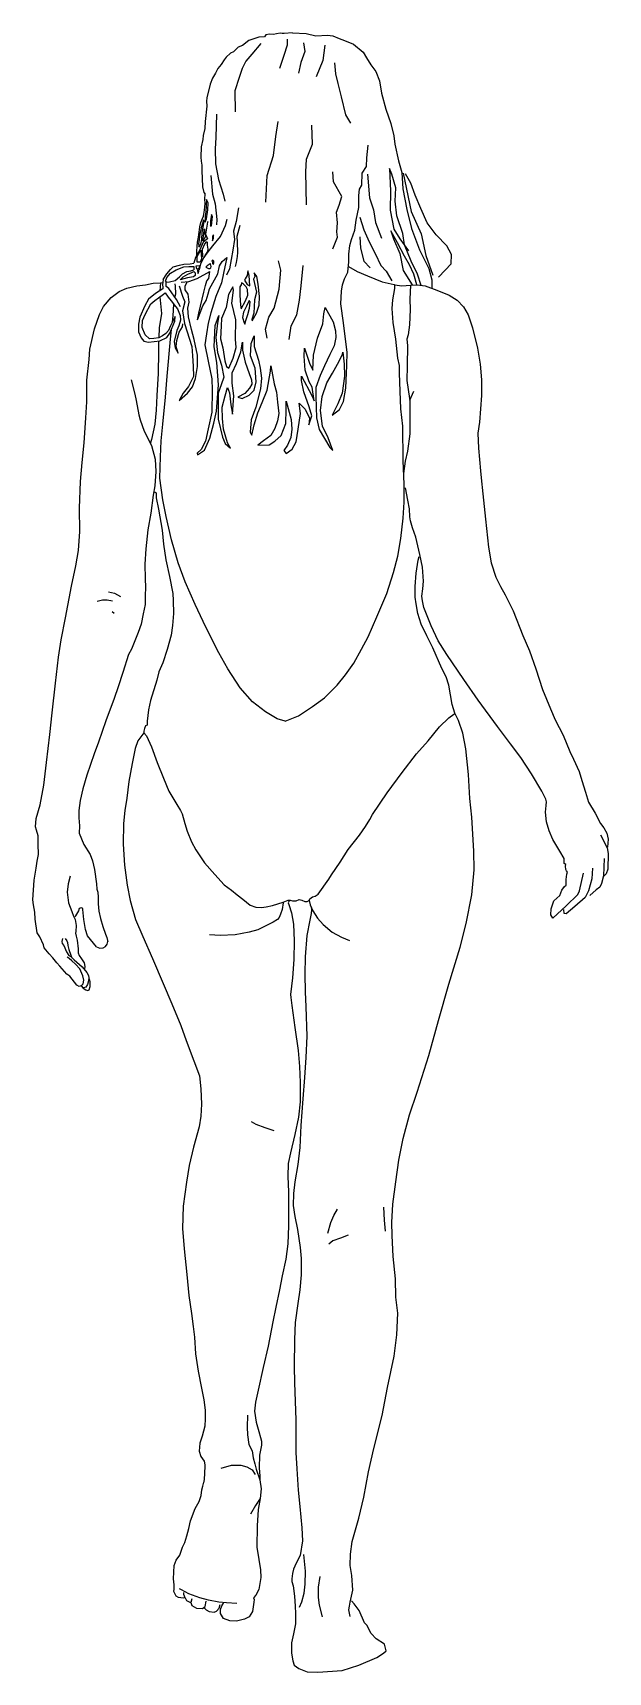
# Model space of a CAD drawing. Header units: millimetres. Extents: x -276 to 296, y 2 to 1634.
import ezdxf

# ---------------------------------------------------------------- set-up
doc = ezdxf.new("R2010")
doc.units = ezdxf.units.MM
doc.layers.add('ceco.net 140', color=7, linetype='Continuous')

msp = doc.modelspace()

# ---------------------------------------------------------------- linework, layer by layer
at = {"layer": 'ceco.net 140'}
for points in [[(-17.7, 1633.5), (-25.9, 1632.8), (-27.9, 1632.8), (-29.8, 1633), (-33.6, 1632.4), (-36.4, 1631.9), (-40.3, 1632.1), (-44.2, 1631.4), (-45.4, 1629.6), (-51.1, 1629), (-56.8, 1627.1), (-60.8, 1625.8), (-67.1, 1620.7), (-71.6, 1619.1), (-76.3, 1614.5), (-79, 1613.3), (-83.4, 1609.3), (-85.5, 1606.6), (-88.4, 1601.9), (-91.8, 1597.9), (-94, 1593.5), (-97.1, 1588.3), (-99.5, 1582.4), (-102.6, 1568.8), (-102.9, 1565.4), (-102.6, 1560.5), (-104.5, 1545.1), (-104.7, 1538.3), (-106.3, 1531.4), (-106.8, 1527.4), (-108.3, 1520.2), (-108.6, 1509.7), (-108.4, 1505.8), (-107.6, 1501.7), (-107.8, 1496.2), (-107.4, 1488.6), (-106.9, 1480.3), (-105.8, 1474.7), (-104.5, 1472.9)], [(-17.7, 1633.5), (-3.9, 1632.9), (5.8, 1630.5), (17.2, 1631), (22.4, 1630.5), (29, 1627.8), (34.2, 1625.9), (43.1, 1622.3), (52.8, 1614.1), (56.1, 1608.5), (60.3, 1601.7), (65.2, 1594.9), (68.8, 1585.7), (70.8, 1573.4), (75.3, 1557.4), (80.1, 1543.1), (83.2, 1531.1), (84.3, 1522.8), (87.9, 1506.1), (91, 1494.6), (92.1, 1478.4), (96, 1457.6), (100.6, 1438.9), (108.6, 1417.5), (117.9, 1398.9), (120.9, 1387.8), (121, 1379.2)], [(-49, 1623), (-58, 1612.3), (-63.9, 1605.3), (-67.7, 1598), (-70.7, 1588.9), (-75, 1575.9), (-74.4, 1555)], [(-22.8, 1627.3), (-22.7, 1621.2), (-26.3, 1611), (-30.6, 1598)], [(-6.5, 1623.4), (-5.2, 1614.9), (-9.2, 1604), (-11.5, 1593.5)], [(14.7, 1621.2), (12.6, 1606), (5.9, 1589.6)], [(24.1, 1603.6), (25.1, 1592.6), (27.6, 1583), (30.7, 1569.8), (35.2, 1551.8), (40.1, 1543.6)], [(-93, 1552.4), (-93.8, 1529.4), (-94.4, 1518.2), (-94.2, 1503), (-91.2, 1487.6), (-86.5, 1472.9), (-84.9, 1466.1)], [(-43.9, 1464.9), (-42.8, 1491.6), (-36.5, 1511.5), (-34.2, 1530.3), (-31.7, 1545.1)], [(-3.5, 1462.5), (-4.4, 1495.2), (-3.7, 1507.8), (2.4, 1522.7), (1.8, 1541.7)], [(51.3, 1482), (51.8, 1493.8), (55.9, 1500.5), (56.4, 1509), (57.8, 1521.6)], [(-98.8, 1491.5), (-97, 1473.1), (-94.4, 1463.4), (-92.6, 1447.9), (-93.2, 1442.5)], [(22.5, 1418.5), (27.1, 1430.1), (26.5, 1435.5), (27.2, 1444.3), (26.2, 1455), (28.9, 1462.1), (31.4, 1470.7), (23.1, 1485.1), (22.6, 1495.2)], [(57.1, 1493), (58.9, 1469.2), (62.8, 1457.4), (64.9, 1444.6), (70.8, 1429.3)], [(110.5, 1382.2), (106.8, 1393.5), (100.4, 1406.3), (93.9, 1422.5), (92, 1433.9), (86.3, 1451.3), (84.6, 1466.1), (85.3, 1479.4), (81.1, 1492.7), (79, 1498.5), (80, 1475.9), (79.4, 1457.2), (83.1, 1438.2), (89, 1428.5), (97.9, 1416.6)], [(92.3, 1493.9), (100.4, 1455.7), (110.4, 1433.6), (114.9, 1411.9), (121.9, 1392.5)], [(127.4, 1390.4), (134.1, 1397.4), (140, 1403.6), (140.4, 1413), (135.7, 1421.7), (125.3, 1432.6), (116.4, 1444.5), (110, 1458.7), (104.4, 1472), (100, 1483.8), (94.6, 1493.3)], [(-112.7, 1412.2), (-112.5, 1416.1), (-112.3, 1421), (-112, 1425.3), (-111, 1430.1), (-110.2, 1435.1), (-109.7, 1440.6), (-108.7, 1444.7), (-106.1, 1451.2), (-105, 1457.2), (-104.2, 1463.8), (-104.8, 1468.2), (-104.5, 1472.9)], [(-82.7, 1410.1), (-86, 1394.3), (-88.2, 1384.9), (-93.9, 1371.1), (-98.8, 1354.9), (-101.2, 1344.6), (-103, 1333.9), (-104.6, 1322.9), (-101.5, 1306.9), (-97.6, 1289.1), (-97.5, 1277.9), (-97.8, 1256.2), (-101.5, 1239.5), (-104.1, 1227.2), (-108.4, 1218.9), (-112.3, 1215.4), (-111.9, 1213.7), (-105, 1218.4), (-99.8, 1230.2), (-95.8, 1245.2), (-93.1, 1256.9), (-91.1, 1283.2), (-92.9, 1305.5), (-95.4, 1321), (-94.3, 1342.2), (-90.9, 1352.4), (-92.1, 1344.7), (-93.8, 1330.4), (-92, 1315.4), (-88, 1302.7), (-85.8, 1290.8), (-88.5, 1283.3), (-91.3, 1275), (-91.3, 1249.1), (-87, 1231.1), (-84.4, 1224.9), (-79.3, 1220.1), (-82.1, 1225.4), (-86.1, 1239), (-87.1, 1249.6), (-87.6, 1261), (-84.5, 1272.4), (-82.3, 1280.6), (-80, 1275.3), (-78.8, 1263.4), (-77.3, 1254.1), (-75.8, 1272.2), (-77.4, 1284.9), (-77.5, 1295.2), (-73.2, 1304.5), (-69, 1316.2), (-67.3, 1325.8), (-67.3, 1317.6), (-64.7, 1305.9), (-60.7, 1294.4), (-58.3, 1288.3), (-58, 1284), (-60.3, 1280.1), (-64.8, 1274.6), (-71.9, 1271), (-67.5, 1269.6), (-60.7, 1273), (-55.7, 1277.9), (-53.8, 1286.2), (-54.8, 1299.9), (-59.3, 1312.1), (-58.5, 1324.3), (-55.7, 1332), (-55.8, 1321.4), (-51.4, 1307.8), (-49.8, 1300), (-48.2, 1289.9), (-49.5, 1279.4), (-54.1, 1261.2), (-58.5, 1248.3), (-59.7, 1236.3), (-58.1, 1233.3), (-55.5, 1243.3), (-52, 1255.4), (-47.7, 1265.6), (-42.6, 1278.1), (-39.5, 1296.9), (-39, 1302), (-35.7, 1284.2), (-33.4, 1276.1), (-32.5, 1266), (-31.2, 1254.8), (-32.4, 1247.3), (-35.2, 1239.8), (-39.2, 1233), (-46.5, 1227.5), (-51.9, 1223.3), (-40.7, 1223.5), (-35, 1227.1), (-28.9, 1232.9), (-24.1, 1244.7), (-23.7, 1258.8), (-24, 1267), (-18.9, 1248.8), (-18.2, 1239.1), (-19.1, 1230.7), (-22.4, 1223.4), (-26.2, 1218), (-23.7, 1215), (-17.9, 1219.1), (-13.9, 1226.5), (-11.9, 1239.1), (-9.7, 1254.6), (-10.9, 1265.1), (-4.9, 1258.9), (-0.8, 1250.1), (-1.2, 1243.6), (1.8, 1252.3), (-0.9, 1261.3), (-6.3, 1276.4), (-8.5, 1287.6), (-8.5, 1292), (1.8, 1272.5), (3.9, 1267.4), (2, 1281.1), (-1, 1286.3), (-5, 1298), (-5.9, 1311.7), (-5.6, 1319.7), (-0.8, 1304.8), (2.8, 1298), (3.2, 1312.9), (7.3, 1329.8), (12.6, 1343.8), (13.7, 1354), (15, 1360.3), (22.8, 1346), (25.2, 1337.1), (25.4, 1330.5), (23.9, 1322.1), (19.5, 1313.4), (14.3, 1302.2), (9.8, 1292.5), (5.8, 1280.6), (5.8, 1271.6), (6.2, 1250.5), (9, 1238.9), (19.4, 1220.9), (22.6, 1218), (18, 1230.4), (12.2, 1242.3), (10.2, 1257.7), (12.1, 1271.8), (16.5, 1285.3), (22.2, 1295), (27.1, 1303.7), (32.3, 1313.3), (32.6, 1315.6), (33.7, 1303.8), (34.2, 1291.9), (31.7, 1275), (27.4, 1264.2), (22, 1253.2), (29.3, 1258.6), (33.2, 1266.7), (35.3, 1280.1), (36.6, 1302.6), (36.8, 1315.7), (35.1, 1328.7), (33.2, 1344.8), (30.5, 1364), (31, 1376.3), (32.1, 1382.6), (34, 1388.6), (37.3, 1395.3), (38.5, 1405.5), (38.5, 1413.1), (39.6, 1421.9), (41.1, 1428), (44.3, 1437.1), (45.8, 1447.2), (48.3, 1459.7), (48.3, 1471.5), (48.9, 1478), (51.3, 1482)], [(-103.1, 1467.8), (-103.7, 1455.5), (-104.5, 1451.3), (-104.5, 1445.1), (-103.1, 1448.4), (-101.8, 1457.5), (-101.5, 1464), (-103.1, 1467.8)], [(-71.1, 1459.2), (-73.6, 1445.6), (-76.3, 1436.1), (-75.3, 1427.7), (-76.9, 1417.1), (-78.6, 1407.8), (-80.2, 1398.6), (-83.2, 1392.3)], [(-101.8, 1445.8), (-101.9, 1445.2), (-103.9, 1433.3), (-102, 1428.5), (-106.3, 1425.3), (-109.8, 1417.7), (-113.9, 1409.9), (-115.5, 1404.3)], [(-110.5, 1420.3), (-108.8, 1423.1), (-107.7, 1428), (-107.3, 1434.8), (-106, 1441.8), (-105.3, 1446.6), (-106.1, 1447.2), (-108.3, 1439.5), (-109.5, 1433.1), (-110.3, 1427.9), (-110.8, 1423.5), (-110.4, 1420.5)], [(-110, 1397.7), (-108.8, 1403.8), (-106.3, 1408.5), (-102.4, 1414.2), (-96.6, 1421.5), (-89.1, 1431), (-84.1, 1441.7), (-82.4, 1448.1)], [(-106.7, 1426.6), (-105.7, 1433.4), (-105.3, 1437), (-105, 1438.3), (-104.7, 1433.7), (-103.9, 1430.8), (-105.5, 1427.9), (-106.5, 1426.6)], [(-70, 1441.8), (-72.9, 1430.9), (-72.6, 1425.3), (-72.2, 1414.9), (-72.5, 1411), (-73.4, 1405.1), (-74.4, 1400.9)], [(49.5, 1450.1), (53.5, 1437.4), (58.5, 1425.4), (64.7, 1413.9), (70.4, 1401.9), (75.5, 1396.2), (81.2, 1386.7)], [(106.1, 1382.8), (103.2, 1393.4), (98.7, 1402.7), (93.7, 1411.3), (86.9, 1424.6), (80.2, 1436.5), (82.9, 1428.5), (89.2, 1413.9), (92.6, 1396.9), (101.3, 1382.6)], [(-106.6, 1410.5), (-106.9, 1418.1), (-104.6, 1423.7), (-102.8, 1425.8), (-102.2, 1425), (-102.4, 1422.1), (-101.7, 1418.3), (-102.1, 1416), (-104.8, 1411.9)], [(49.4, 1430.4), (50.1, 1419.3), (53.3, 1406.3), (59.8, 1399.5)], [(-146.2, 1388.2), (-142.5, 1393.7), (-138.8, 1398.1), (-136, 1400.7), (-130, 1402.3), (-125.7, 1403.3), (-119.2, 1403.8), (-115.5, 1404.3)], [(-112.4, 1405.4), (-112.3, 1410.8), (-108.5, 1417.3), (-108.1, 1408.6), (-109.3, 1405.4), (-112.4, 1405.4)], [(-111.8, 1347.8), (-106.7, 1361.7), (-103.5, 1367.1), (-101.3, 1373.9), (-99.9, 1378.7), (-95.1, 1387.7), (-91.8, 1393.6), (-90, 1401.8), (-87.5, 1406)], [(-87.5, 1406), (-82.7, 1410.1)], [(-42.6, 1329.8), (-44.3, 1338.7), (-41, 1350.7), (-35.9, 1359.5), (-30.7, 1378.3), (-29, 1397.4), (-31.4, 1406.7)], [(-146.2, 1388.2), (-146.6, 1382.8), (-146.5, 1380.3), (-146.5, 1378.8), (-153.6, 1374.1), (-160.5, 1368.5), (-164.4, 1361.8), (-169.2, 1350.6), (-170.7, 1343.7), (-170.7, 1336.1), (-167.9, 1329.9), (-165.3, 1326.8), (-160.8, 1325.8), (-149.4, 1327.2), (-142.4, 1330.5), (-139.3, 1334.5), (-134.4, 1346.7), (-134, 1351.3), (-135.3, 1349.2), (-139.1, 1341.3), (-140.9, 1337.4), (-143.4, 1334.3), (-146.7, 1332), (-150.4, 1330.1), (-155.5, 1329.3), (-159.7, 1329.1), (-164, 1333.1), (-167.1, 1340.4), (-166.5, 1347.1), (-164, 1353.3), (-158.4, 1363.7), (-154.2, 1367.3), (-150.6, 1369.9), (-145.7, 1373.5), (-144.1, 1374.8), (-141.2, 1370.5), (-138.1, 1366.9), (-133.9, 1361.1), (-131.8, 1358.8), (-129.2, 1352.2), (-128.7, 1347.6), (-130.6, 1342), (-132.5, 1337.4), (-135.1, 1326.4), (-134.3, 1320.1), (-131.2, 1314.8), (-133.1, 1321.3), (-132.4, 1327.3), (-130.2, 1335.7), (-127, 1341.1), (-126.6, 1344.1)], [(-143.9, 1386.4), (-142.4, 1390.1), (-138.7, 1394.3), (-133.2, 1397.8), (-125.6, 1400.5), (-120.7, 1401), (-117.3, 1400.9), (-115.7, 1401)], [(-143.9, 1386.4), (-143.2, 1385.5), (-139.9, 1385.6), (-134, 1387), (-129.9, 1390.6), (-126.8, 1393.8), (-122.5, 1395.9), (-118.5, 1396.8), (-115.6, 1397.6)], [(-129.3, 1387.6), (-126.1, 1390.8), (-121.6, 1393.2), (-117.6, 1395), (-115.6, 1396), (-114.3, 1394.8), (-114.2, 1392.2), (-116, 1390.8), (-121.8, 1389.7), (-125.5, 1388.8), (-129.3, 1387.6)], [(-128.1, 1385.3), (-120.7, 1386.1), (-112.4, 1389.1), (-99.6, 1395.9)], [(-115.7, 1401), (-115.6, 1397.6)], [(-113.3, 1401.6), (-109.6, 1401.9), (-110.5, 1399.1), (-112.6, 1398.5), (-113.3, 1401.6)], [(-111.9, 1397.4), (-111.6, 1394.5), (-111.3, 1393.9), (-110.7, 1396.2), (-110.6, 1397.7), (-111.9, 1397.4)], [(-111.8, 1347.8), (-110.6, 1354.6), (-105.5, 1375.4), (-104.1, 1382.2), (-102.6, 1386.8), (-100.8, 1389.2), (-99.6, 1395.9)], [(-65.4, 1387.5), (-62.6, 1383.1), (-60, 1381.9), (-60.5, 1392.2), (-61.8, 1396.8), (-62.6, 1391.9), (-64.7, 1388.7), (-65.4, 1387.5)], [(-21, 1328.2), (-18.9, 1342), (-13.4, 1352.9), (-10.6, 1367.4), (-8.8, 1381.8), (-6.9, 1402)], [(38, 1401), (46.7, 1396), (56.9, 1391.6), (71.5, 1385.7), (83.6, 1383), (84.3, 1382.6)], [(-229.1, 1160.6), (-228.2, 1187.1), (-226.6, 1206), (-224.7, 1225.6), (-223, 1250.4), (-222, 1266.3), (-222.1, 1287.8), (-219.7, 1308.4), (-219.1, 1318.7), (-214.3, 1339.1), (-209.2, 1353.4), (-205.5, 1361.1), (-197.8, 1370.1), (-189.9, 1376.1), (-182.1, 1379.3), (-172.3, 1381.8), (-163.6, 1382.8), (-155.9, 1384.4), (-148.7, 1384.6)], [(-149.4, 1370.7), (-147.9, 1354.2), (-148.4, 1349.8), (-150.2, 1340.3), (-150.5, 1330.1)], [(-148.7, 1384.6), (-149.4, 1376.9)], [(-148.7, 1384.6), (-146.4, 1385)], [(-128.8, 1360.7), (-132.8, 1368), (-137.6, 1374.8), (-140.4, 1379), (-143.2, 1381.1), (-143.2, 1385.5)], [(-134.4, 1370.2), (-133.5, 1373.9), (-133.7, 1381.4), (-134.1, 1383.9)], [(-130.3, 1267.7), (-121.8, 1275), (-116.8, 1281.2), (-113.8, 1289.7), (-112, 1301.4), (-112.1, 1312.8), (-115.4, 1328.5), (-118, 1338.4), (-120.8, 1351), (-121.5, 1359.6), (-120.1, 1365.4), (-121.3, 1373.5), (-124.1, 1377.8), (-124.2, 1381.8), (-122.2, 1385.5)], [(-130.1, 1381.7), (-126.9, 1371.5), (-124.5, 1365.8), (-126.7, 1356.8), (-124.8, 1344.3), (-117.5, 1321.4), (-116.9, 1312.1), (-116.2, 1301.8), (-115.9, 1291.7), (-120.8, 1281.7), (-126.3, 1274.9), (-130.3, 1267.7)], [(57.7, 1032.5), (66.4, 1052.3), (76.1, 1075.7), (82.8, 1096.4), (87.1, 1112.9), (90.2, 1130.5), (92.5, 1150.6), (93.4, 1166.5), (93.3, 1184.3), (92.5, 1207.6), (92.2, 1242), (90.1, 1259.3), (89.5, 1276.8), (88.7, 1294.8), (88.8, 1302.4), (87.3, 1309.9), (85.1, 1328.6), (82.4, 1345.4), (81.5, 1359.2), (82.3, 1367.9), (84.2, 1379), (84.3, 1382.6), (91.1, 1381.6), (99.6, 1382.5), (99, 1368.5), (99.4, 1358.2), (98.6, 1342.9), (97.3, 1333.1), (96.2, 1328.8), (96.6, 1322.3), (96.5, 1302), (96.2, 1287.7), (98.6, 1269.6), (99.1, 1267.9), (103.2, 1277)], [(99.6, 1382.5), (106.5, 1382.8), (114.4, 1381.7), (125.9, 1377.4), (138, 1372.6), (146, 1367.5), (152.5, 1360.7), (157.1, 1352.8), (161.4, 1340), (166.4, 1319.9), (169, 1303.8), (170.2, 1288.4), (170.3, 1272.7), (168.2, 1246.2), (166.7, 1235.3), (167.4, 1220.4), (169.2, 1197.8), (170, 1190.8), (171.6, 1174.7), (174.3, 1149.7), (177.3, 1121.8), (179.8, 1106.3), (184.7, 1091.9), (189.1, 1082.6), (193.9, 1074.3), (201.9, 1058.5), (211.5, 1034), (217.9, 1018.5), (224.4, 1000.7), (230.9, 980.1), (238.9, 960.8), (243.4, 949.9), (251.5, 934.7), (258.1, 918.6), (261.7, 911), (267.2, 898.4), (269.9, 889.6), (273.6, 878), (276.8, 868), (283.2, 857.2), (288.7, 846.9), (292, 842.5), (295, 837.2), (296.2, 831.4), (295.4, 823.3)], [(-136.3, 1351.8), (-135.5, 1363.4)], [(-60.5, 1367.3), (-63.1, 1361.6), (-66.1, 1355.4), (-67.2, 1350.3), (-65.7, 1345), (-65, 1343.6), (-63.9, 1347.1), (-61.9, 1353.1), (-60.2, 1359.4), (-59.6, 1366), (-60.5, 1367.3)], [(-24.7, 948.6), (-32.8, 951), (-44.3, 957.8), (-57.4, 967.9), (-69.4, 981.7), (-81.9, 1000.8), (-90.6, 1016.7), (-103.8, 1042.2), (-114.4, 1064.6), (-124.2, 1087.1), (-131.1, 1106.3), (-137.7, 1128.9), (-143.2, 1152.4), (-146.5, 1168.9), (-149.3, 1190.3), (-148.8, 1211.6), (-148.1, 1227.6), (-146.4, 1244), (-143.8, 1270.9), (-142.1, 1291.9), (-138.8, 1328.7), (-137.7, 1338.4)], [(-136.9, 1345.7), (-136.3, 1351.8)], [(-150.6, 1327.1), (-150.7, 1323.1), (-150.8, 1316), (-151.1, 1294.5), (-152.4, 1272.7), (-153.2, 1258.2), (-154.5, 1244.2), (-157.8, 1228.9), (-159, 1224.4)], [(-178, 1288.1), (-174.1, 1274), (-172.9, 1267.7), (-170.2, 1253.4), (-168.9, 1248.3), (-165, 1237.1), (-157.8, 1222.9), (-154.1, 1209.4), (-153.5, 1197.1), (-154.4, 1182.8), (-155.9, 1173.5), (-158.2, 1155.5), (-161.2, 1138.9), (-163.3, 1120), (-164.2, 1104.9), (-163.9, 1090.3)], [(99.1, 1267.9), (99.1, 1249.7), (99, 1234.5), (96.7, 1217.2), (94.4, 1207.2), (92.9, 1195)], [(-155.3, 1176.9), (-153.9, 1176.5), (-153, 1175.7), (-152.9, 1171), (-150.6, 1159.7), (-147.1, 1138.8), (-145.7, 1124.7), (-143.3, 1109.3), (-139.8, 1092.5), (-136.6, 1075.8), (-136.1, 1068.8), (-135.8, 1055.6), (-136.7, 1043.9), (-138.1, 1034.1), (-142.2, 1020), (-146.5, 1006.6), (-150.3, 997.6), (-152.5, 989.5), (-158.6, 969.2), (-160.5, 959.9), (-162.1, 948.7), (-162.1, 944.7), (-163.6, 943.9), (-164.7, 941.2), (-165.2, 938.7), (-165.3, 936.9), (-171.2, 929.1), (-173.9, 921.4), (-176.9, 906.5), (-180.1, 888.6), (-182.1, 872.2), (-184.1, 859.9), (-185.4, 846.7), (-185.7, 826.4), (-184.4, 805.3), (-181.9, 785.4), (-178.8, 770.2), (-173.5, 751.4), (-166.4, 734.3), (-156.6, 712.6), (-146, 687.7), (-137.5, 667.5), (-128.6, 645.8), (-123.1, 630.9), (-115.6, 610.6), (-110.1, 595.9), (-108.6, 582.7), (-107.9, 567.6), (-108.5, 555.8), (-110.2, 545.1), (-116, 524.7), (-120.2, 506.5), (-122.9, 489.9), (-126.1, 466.1), (-126.7, 443.9), (-125.1, 423.7), (-122.5, 398.1), (-120.7, 377.2), (-117.8, 359.2), (-116.2, 346.3), (-115, 335.7), (-114, 319.2), (-111.4, 302), (-108.1, 285.2), (-105.7, 273.4), (-104.2, 263.2), (-104.5, 254.5), (-104.8, 247.1), (-107.3, 237.3), (-109.7, 230.4), (-110.3, 222.4), (-108.5, 216.9), (-105.4, 212.5), (-104.7, 208.9), (-104.9, 199.1), (-105.6, 191.5)], [(241.3, 752.8), (239.2, 755.9), (239.7, 762), (242.3, 769.9), (248.1, 775.1), (250, 780.5), (252.7, 784.1), (254.3, 785.6), (254.3, 791), (255.2, 796.5), (255.7, 798.4), (254.9, 799.9), (254, 801.2), (253.8, 804.3), (254.1, 806.2), (252.6, 807.2), (252.5, 809.9), (252.3, 811.9), (248.3, 819.3), (241.3, 830.9), (237.7, 839.6), (234.9, 848.5), (233.8, 858), (234.6, 864.7), (235, 868.5), (234.2, 871), (230.2, 879.1), (220, 896.1), (209.4, 912.4), (199.1, 926.2), (186.2, 943.2), (167.1, 969.7), (152.7, 990.2), (135.7, 1015), (127.2, 1028.4), (120.2, 1043.5), (113.1, 1061.6), (111.7, 1068.4), (110.9, 1072.9), (111.9, 1080.4), (112.5, 1088), (111.8, 1101.9), (108.9, 1114.6), (104.9, 1131.6), (101.6, 1141), (99.7, 1148), (99.1, 1152), (98.8, 1159.8), (97.2, 1168.6), (94.9, 1180.8)], [(-256.4, 957), (-253.2, 986.6), (-250.2, 1012.3), (-247.5, 1029.4), (-243.3, 1051.6), (-237.1, 1082.9), (-232.8, 1103.2), (-230.3, 1118.5), (-228.8, 1137.5), (-229.1, 1160.6)], [(39.9, 57.8), (38.4, 64.6), (39, 68.2), (39.9, 72.2), (42.3, 84.2), (41.4, 98.6), (39.9, 108.5), (40, 120), (41.9, 132.4), (48.3, 155.7), (53.3, 176.7), (57.9, 201.7), (63.4, 225.1), (71.6, 258), (76.8, 285.8), (83.5, 316.8), (86.1, 338.1), (87.1, 359.5), (85.1, 375.7), (84.7, 393.9), (82.6, 415.9), (81.4, 436.8), (81.1, 449.9), (82.3, 468), (85.3, 490.4), (88.3, 511.9), (92.4, 533.5), (98.8, 557), (106.2, 579.6), (117.8, 616.1), (127.6, 650.8), (137.9, 687), (149.2, 723.7), (155.2, 747.5), (160.6, 775.9), (163, 800.7), (162.8, 819.3), (160.7, 853.2), (158.6, 871.8), (157.4, 895.6), (154.8, 921.1), (151.7, 936.6), (147.3, 949.2), (143.9, 956.5), (141.3, 965.3), (139.5, 974.7), (137.7, 984.3), (135.1, 992.7), (130.8, 1001), (122, 1021.6), (116, 1033.4), (110.2, 1045.2), (107, 1055.9), (105.5, 1065.4), (104.5, 1072.1), (104.5, 1082.6), (105.5, 1095.8), (107.5, 1108.7), (108.3, 1112.4)], [(-163.9, 1090.3), (-163.6, 1081.8), (-164.1, 1073.4), (-164.1, 1064.8), (-166, 1055.4), (-167.8, 1045.2), (-170.8, 1036.8), (-177.7, 1020.3), (-180.6, 1014.9), (-186, 997.2), (-190.8, 982.8), (-194.8, 971.1), (-203, 949), (-210.2, 927.6), (-214.5, 916.1), (-222.1, 894.9), (-226, 881.3), (-228.5, 869.7), (-229.8, 859.8), (-229.9, 852.5), (-229.2, 844.6), (-229.5, 837.1), (-227.3, 831.5), (-225, 826), (-218.7, 816.1), (-216.3, 809.7), (-214.2, 801), (-212.4, 786.7), (-211.9, 781.6), (-211.1, 778.5), (-210.6, 773.5), (-210.6, 766.9), (-209.9, 759.7), (-208.4, 752.4), (-206.1, 744.3), (-203.5, 736.7), (-202, 733.3), (-201.3, 730.3), (-201, 729.5)], [(-200.3, 1077.2), (-194.3, 1075.9), (-191.6, 1074.4), (-188.5, 1072.7)], [(-211.8, 1067.9), (-206.3, 1069.2), (-201.6, 1069.3), (-196.5, 1068.2)], [(-196.9, 1057.8), (-194.9, 1056.1)], [(-24.7, 948.6), (-11.7, 954.1), (2.4, 963.3), (14.2, 972), (26.7, 984.4), (35.2, 994.6), (43.5, 1006.4), (51.1, 1020.3), (57.7, 1032.5)], [(-227.6, 685.4), (-229.4, 684.8), (-232, 686.1), (-238.7, 694.8), (-241.9, 696.9), (-248.7, 704.9), (-251.8, 708.2), (-255.8, 713.2), (-259.3, 717.2), (-264.3, 723.2), (-265, 726.2), (-268.5, 734.1), (-271.2, 738.2), (-273.4, 751.7), (-273.7, 758.7), (-275.1, 765.8), (-275.6, 770.9), (-274.4, 790.5), (-272.4, 802.5), (-271.3, 809.4), (-270.1, 816.1), (-270.4, 826.3), (-270.2, 834.7), (-272.1, 840.3), (-273, 843.6), (-272.3, 851.7), (-268.3, 865.5), (-264.7, 885), (-262.1, 907.5), (-258.8, 935.5), (-256.4, 957)], [(-165.3, 936.9), (-162.8, 934), (-157.7, 923), (-151.9, 907.6), (-145.7, 891.9), (-140.5, 879.1), (-132.4, 865.7), (-129, 859.9), (-127.2, 856.6), (-124.7, 846.9), (-122.2, 839.1), (-118, 828.6), (-113.6, 820.6), (-105.1, 807.7), (-94.7, 796), (-85.3, 785.9), (-78.1, 780.5), (-72.4, 775.9), (-66.9, 771.4), (-59.5, 765.7), (-53.9, 763.5), (-48.3, 763.2), (-43.7, 764), (-37.3, 765.1), (-26.9, 768.4), (-21.8, 770.5), (-19.8, 770.5), (-17.6, 769.8), (-14, 769.9), (-10.9, 771.1), (-8.3, 770.6), (-5.4, 769.2), (-2.8, 769.1), (-0.9, 770.1), (-0.3, 772), (2.2, 773.9), (5, 774.4), (8.1, 776.5), (18.7, 791.3), (21.3, 795.9), (29.9, 808.3), (37.8, 820.8), (49, 835.1), (55, 843.9), (59.2, 850.8), (62, 855.9), (76.5, 877.3), (91.6, 897.6), (105.8, 916), (117.3, 929.2), (128.4, 942.9), (137.8, 951.8), (142.8, 955.6), (144, 956.2)], [(288.7, 835.6), (295.3, 822.7), (296.2, 817.1), (295.9, 801.3), (294.2, 796.8), (291.5, 794)], [(280.7, 802.5), (280, 791.9), (276.8, 779.7), (273.4, 773.1), (263.2, 764.4), (254.4, 757), (252.3, 757.3), (252.1, 761.4)], [(292.1, 812), (291.5, 794.9), (289.6, 787.2), (288, 783.4), (284.4, 780.8), (277.9, 775.3)], [(-238.6, 794.3), (-240.4, 786.9), (-241.5, 778.4), (-240, 768), (-236.7, 759.4), (-235.1, 754.8), (-233.4, 751.2), (-232.7, 745.5), (-232.9, 739.3), (-233.2, 737.7), (-232.4, 734.8), (-231.4, 730.8), (-230.7, 722), (-230.5, 718.2), (-229.7, 715.6), (-227.2, 712.1), (-224.7, 708.2), (-223.9, 704.7), (-224.4, 702.4)], [(241.3, 752.8), (254.3, 765), (265.9, 776.2), (267.7, 779.8), (271.8, 797.4)], [(-26.8, 767.9), (-27.8, 761.2), (-29.4, 756.7), (-30.8, 753.3), (-32.4, 751.2), (-36.9, 748.8), (-43.3, 745.2), (-52, 741.2), (-60.7, 738.7), (-74.5, 736.1), (-89.5, 735.4), (-100, 735.9)], [(-20.2, 769.8), (-21.3, 769.2), (-21.7, 768), (-21.2, 766.1), (-18.4, 758.1), (-16.7, 746.8), (-16, 730), (-16.2, 711.5), (-17.6, 693.3), (-19.5, 676.8), (-19.3, 673.6), (-18.3, 665.7), (-15.2, 643.8), (-11.9, 621), (-10.7, 605), (-9.9, 589.3), (-9.9, 570), (-11.6, 554.6), (-15.1, 537.5), (-19.6, 519.2), (-21.7, 508.5), (-22.1, 495.5), (-21.6, 480.3), (-21.5, 465.6), (-21.6, 446.4), (-22.2, 428.7), (-24.1, 413.5), (-27.7, 396.7), (-30.5, 382.9), (-34.1, 365.7), (-37, 351.2), (-41.8, 326.8), (-46.8, 305.5), (-51.7, 283.2), (-54.3, 271.1), (-55.2, 262.1), (-53.6, 251.1), (-51, 241.9), (-49.2, 236.1), (-48.4, 232.3), (-48.2, 228.5), (-50.3, 218.4), (-50.7, 205.9), (-50, 197.6), (-49.9, 194)], [(-0.9, 770.1), (0, 765.8), (2.8, 760), (7.3, 752.7), (13.1, 746.2), (21.9, 738.8), (31, 733.9), (39.2, 730.5)], [(-212.3, 724.1), (-221.4, 735.1), (-223.3, 741.3), (-224.9, 751.3), (-225.8, 761.2), (-225.9, 762.3), (-226.6, 762.6), (-227.7, 762.9), (-229.6, 762.2), (-230.2, 759.9), (-232.2, 756.6), (-233.3, 755), (-234, 753.8)], [(0.9, 764), (1.4, 761), (1.1, 757.4), (-0.4, 750.6), (-3.3, 735.4), (-4.9, 714.2), (-5.4, 696.8), (-5, 679.4), (-4.3, 664.5), (-3.4, 635.3), (-4.3, 614.1), (-5.5, 594.2), (-7.4, 572.9), (-9.2, 546.5), (-10.3, 524.5), (-12.2, 507.7), (-15.3, 490.4), (-16.6, 478.8), (-16.8, 466.7), (-15.1, 455.7), (-12.7, 442.9), (-9.9, 424.9), (-8.8, 414.1), (-8.9, 397.9), (-10.4, 382.8), (-12.2, 369.2), (-14.8, 350.5), (-15.6, 333.4), (-16, 306.5), (-15.5, 290.5), (-14.1, 253.4), (-14.3, 221), (-13.4, 204.7), (-12, 183.6), (-10.2, 167.4), (-8.3, 146), (-7.6, 133.2), (-9.9, 118.4), (-13.8, 110.8), (-16.4, 105), (-17.5, 100.8), (-18.2, 95.5), (-18.1, 92.7), (-17, 88.5), (-15.7, 78.2), (-14.8, 68.3), (-14.6, 60.7), (-14.7, 50.5), (-16.6, 40.7), (-18.4, 31.7), (-18.7, 27.2), (-18.5, 21.4), (-17.3, 13.9), (-16, 9.6)], [(-246, 732.5), (-246.7, 729.4), (-246.3, 727.5), (-244.9, 725.4), (-242, 719.2), (-239.7, 715.4), (-237.9, 714.6), (-234.4, 711.1), (-226.6, 704.2), (-221.9, 698.5), (-220.2, 695.7), (-219.8, 693.2)], [(-243.4, 732.4), (-241.8, 730.1), (-241.3, 728.5), (-240.7, 725.3), (-239.7, 721.5), (-237.9, 715.8), (-236.7, 713.3)], [(-212.3, 724.1), (-209, 722.9), (-205.6, 723.1), (-203.4, 724.4), (-201.7, 726.9), (-201, 729.5)], [(-227.6, 685.4), (-225.7, 687.4), (-225, 691.1), (-225.8, 695.2), (-228.8, 702.1), (-233.3, 707), (-236.7, 710.3), (-239.4, 712.6), (-241.4, 713.7)], [(-227.6, 685.4), (-225.5, 683.1), (-223.1, 681.3), (-221.1, 680.8), (-219.6, 681.5), (-218.7, 684.8), (-218.5, 689.8), (-219.4, 692.4)], [(-219.8, 693.2), (-220.2, 690.3), (-221.4, 686.6), (-222.8, 684.1), (-225.4, 683.2)], [(-58.6, 550.2), (-53.9, 547.8), (-44.9, 544.5), (-36.1, 541.5)], [(17.7, 439.1), (20.6, 449.8), (23.5, 456.8), (27.3, 463.1)], [(72.8, 465), (73.5, 452.2), (74.4, 441.4)], [(37.7, 437.4), (30.3, 434.4), (22.5, 431.5), (18.7, 428.2)], [(-62.2, 258.1), (-62.6, 246.3), (-62.1, 238.5), (-60.8, 229), (-57.7, 222.6), (-56.5, 215.6), (-55, 209.9), (-53.6, 204.4), (-49.9, 194), (-48.6, 185), (-49.6, 175.2), (-54.2, 168.3), (-59.4, 159.7)], [(-88.5, 205.6), (-78.1, 208.3), (-68.8, 208.6), (-63, 206.9), (-57.7, 203.8), (-54.7, 199)], [(-124.1, 76.3), (-126.1, 76.2), (-130.9, 76.7), (-133.1, 78.2), (-135.4, 82.6), (-135.3, 85.1), (-135.1, 89.5), (-135.8, 95.5), (-135.1, 108.6), (-133.1, 114), (-129.4, 118.9), (-126.8, 126.8), (-124.4, 131.4), (-122.4, 138.1), (-120.7, 145.4), (-118.9, 153), (-114.4, 165.2), (-110.3, 172.3), (-108.4, 178.3), (-107.7, 184), (-106.6, 187.5), (-105.6, 191.5)], [(-49.6, 175.2), (-51.7, 164.4), (-52.5, 148), (-53, 126.7), (-51, 114.6), (-49.4, 104.3), (-49, 96.6), (-51, 84.7), (-53.9, 79.2), (-56.2, 76.4), (-55.8, 74.9), (-56.1, 72.3), (-57.3, 62.7), (-60.7, 57.5), (-65.3, 55.1), (-73.2, 53.1), (-79.9, 53.6), (-86, 56), (-89.1, 61), (-89.1, 64.7), (-87.8, 68.6), (-85.7, 71.7)], [(-10.5, 67.2), (-8.3, 72.5), (-6, 81.1), (-4.8, 90), (-4.7, 102.9), (-6.3, 119.7)], [(-73, 70.7), (-83.2, 71.6), (-90.8, 72.1), (-101.1, 74), (-109.6, 76.6), (-120.6, 80.3), (-127.8, 84.3), (-129.8, 85.5)], [(-124.1, 76.3), (-125.6, 79.6), (-125.6, 81.7)], [(9.6, 97.8), (8, 86.9), (8, 76.9), (9.1, 69.1), (12, 57.5)], [(-124.1, 76.3), (-122.9, 73.9), (-118.9, 71.9)], [(-117.6, 75.5), (-118.5, 71.9), (-117.5, 68.7), (-113, 66.3), (-107.1, 65.8), (-104.4, 67.9), (-103.5, 73.2)], [(-105.8, 66.8), (-103.5, 64.5), (-100.5, 63), (-95.5, 62.1), (-93.2, 63.1), (-90.3, 66.1), (-89.3, 69.9)], [(-16, 9.6), (-11.4, 6.2), (-3, 2.8), (7.7, 2.4), (31.9, 4), (48.5, 9.4), (66.2, 17.1), (72.8, 21.3), (75.4, 23.8), (73.9, 30.3), (65.7, 35.8), (60.8, 40.9), (56.4, 49.1), (54.1, 51.5), (48.8, 64), (43.6, 70.6), (41, 73.4)]]:
    msp.add_lwpolyline(points, dxfattribs=at)
for points in [[(-99.3, 1441.3), (-98.1, 1441.4), (-97.2, 1450.7), (-98.2, 1452.7), (-98.9, 1446.6), (-99, 1442.2)], [(-97.1, 1426.5), (-96, 1429.2), (-96.1, 1432.6), (-97, 1431.2), (-97.2, 1428.9)], [(-103.6, 1400.2), (-101.1, 1399.1), (-99.8, 1399), (-98.6, 1399.7), (-98.3, 1401.1), (-99.1, 1403.8), (-99.7, 1403.8), (-100.4, 1402.9), (-102.3, 1401.8), (-103.2, 1400.8)], [(-97.2, 1405.6), (-97.1, 1404.1), (-96.1, 1402.9), (-95.8, 1404.5), (-95.8, 1406.4), (-96.7, 1407.3), (-97.4, 1407.1), (-97.6, 1406.4)], [(-56.2, 1388.3), (-53.3, 1375.4), (-55.3, 1367.8), (-56.1, 1354.6), (-57.8, 1348.4), (-57.6, 1346.9), (-53.3, 1354.6), (-50.8, 1362.6), (-50.4, 1371.1), (-51.7, 1383.3), (-53.1, 1391), (-55.6, 1394.8), (-54.9, 1391)], [(-80.9, 1299.9), (-76.4, 1309.8), (-73.5, 1320.3), (-74.3, 1328.7), (-74, 1347.8), (-77.7, 1364.4), (-76.2, 1377.4), (-76.9, 1380.8), (-81, 1373.1), (-83.5, 1360.1), (-88.2, 1349.3), (-88.4, 1341.8), (-89, 1328.9), (-86.8, 1320.2), (-84.9, 1307.1), (-83.1, 1301.6)], [(-69.8, 1380.7), (-69.8, 1373.6), (-69.6, 1366.6), (-68.8, 1360.3), (-68.6, 1358.8), (-64.4, 1366.7), (-61.8, 1372.5), (-62.1, 1378.1), (-63.7, 1380.8), (-66.4, 1383.3), (-68.3, 1384.8), (-68.7, 1382.9)]]:
    msp.add_lwpolyline(points, close=True, dxfattribs=at)

doc.saveas('drawing.dxf')
